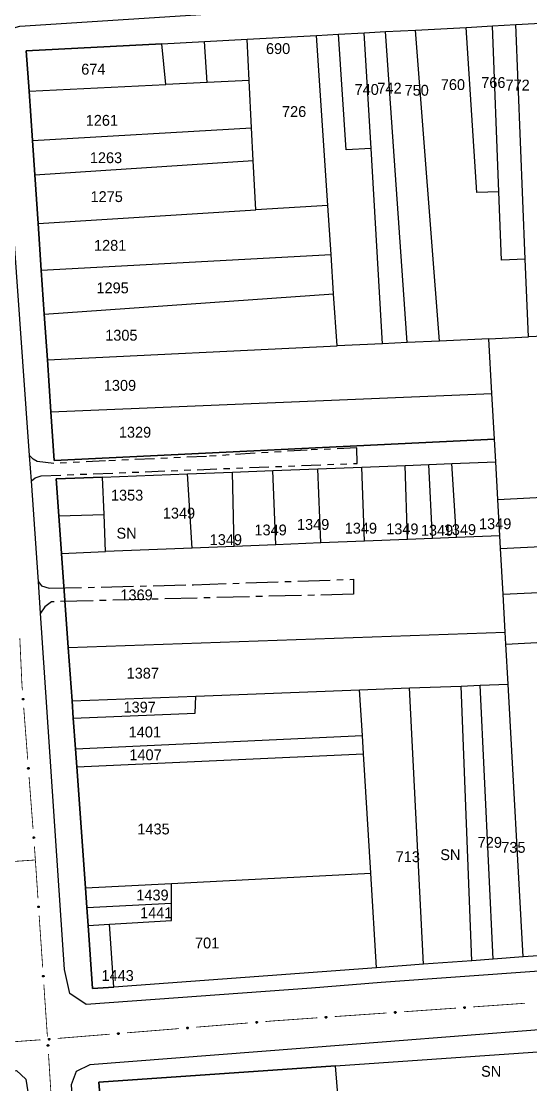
# Model space of a CAD drawing. Extents: x 201225 to 202591, y 4854937 to 4856079.
# Drawn here: x 201918.7 to 202036.1, y 4855551.3 to 4855796.4 of the extents above; entities that cross this region are included whole.
import ezdxf
from ezdxf.enums import TextEntityAlignment as Align

# ---------------------------------------------------------------- set-up
doc = ezdxf.new("R2010")
doc.units = 0
doc.header["$LTSCALE"] = 1.5
doc.header["$MEASUREMENT"] = 0
for name, pattern in [('TRACO_11', [8, 3, -1, 3, -1]), ('TRACO_13', [8, 5, -1, 1, -1]), ('TRACO_25', [8, 3, -1, 1, -1, 1, -1])]:
    doc.linetypes.add(name, pattern=pattern)
for name, color, linetype in [('CD_MALHA_LOTES', 7, 'CONTINUOUS'), ('RU-QUADRA', 210, 'CONTINUOUS'), ('SV-EIXO-RUA-PAV', 20, 'CONTINUOUS'), ('SV-RUA-NAO-PAV', 7, 'CONTINUOUS'), ('SV-RUA-PAVIM', 7, 'CONTINUOUS'), ('Th_NmrPort', 7, 'CONTINUOUS')]:
    doc.layers.add(name, color=color, linetype=linetype)

msp = doc.modelspace()

# ---------------------------------------------------------------- linework, layer by layer
at = {"layer": 'CD_MALHA_LOTES', "linetype": 'Continuous', "flags": 128}
for points in [[(202002.67, 4855793.97), (202009.57, 4855794.34)], [(202009.57, 4855794.34), (202021.25, 4855794.96)], [(202015.06, 4855722.67), (202009.57, 4855794.34)], [(202021.25, 4855794.96), (202027.31, 4855795.29)], [(202023.72, 4855756.94), (202021.25, 4855794.96)], [(202027.31, 4855795.29), (202032.65, 4855795.58)], [(202028.75, 4855757.09), (202027.31, 4855795.29)], [(202032.65, 4855795.58), (202042.73, 4855796.12)], [(202034.85, 4855741.56), (202032.65, 4855795.58)], [(201960.92, 4855791.73), (201970.73, 4855792.25)], [(201970.73, 4855792.25), (201986.74, 4855793.11)], [(201971.22, 4855782.73), (201970.73, 4855792.25)], [(201986.74, 4855793.11), (201991.84, 4855793.39)], [(201989.34, 4855753.92), (201986.74, 4855793.11)], [(201991.84, 4855793.39), (201997.76, 4855793.7)], [(201993.59, 4855766.75), (201991.84, 4855793.39)], [(201997.76, 4855793.7), (202002.67, 4855793.97)], [(201999.32, 4855767.05), (201997.76, 4855793.7)], [(202007.6, 4855722.32), (202002.67, 4855793.97)], [(201951.1, 4855791.2), (201919.86, 4855789.52)], [(201919.86, 4855789.52), (201920.5, 4855780.26)], [(201951.1, 4855791.2), (201960.92, 4855791.73)], [(201952.03, 4855781.79), (201951.1, 4855791.2)], [(201961.54, 4855782.25), (201960.92, 4855791.73)], [(201961.54, 4855782.25), (201952.03, 4855781.79)], [(201971.22, 4855782.73), (201961.54, 4855782.25)], [(201971.78, 4855771.78), (201971.22, 4855782.73)], [(201920.5, 4855780.26), (201952.03, 4855781.79)], [(201920.5, 4855780.26), (201921.27, 4855768.89)], [(201921.27, 4855768.89), (201971.78, 4855771.78)], [(201972.16, 4855764.29), (201971.78, 4855771.78)], [(201921.27, 4855768.89), (201921.82, 4855760.97)], [(201999.32, 4855767.05), (201993.59, 4855766.75)], [(202001.96, 4855722.05), (201999.32, 4855767.05)], [(201921.82, 4855760.97), (201972.16, 4855764.29)], [(201972.75, 4855752.88), (201972.16, 4855764.29)], [(201921.82, 4855760.97), (201922.59, 4855749.73)], [(202028.75, 4855757.09), (202023.72, 4855756.94)], [(202034.85, 4855741.56), (202029.34, 4855741.3), (202028.75, 4855757.09)], [(201922.59, 4855749.73), (201972.75, 4855752.88)], [(201989.34, 4855753.92), (201972.75, 4855752.88)], [(201990.1, 4855742.6), (201989.34, 4855753.92)], [(201922.59, 4855749.73), (201923.32, 4855739)], [(201923.32, 4855739), (201990.1, 4855742.6)], [(201990.7, 4855733.53), (201990.1, 4855742.6)], [(202035.58, 4855723.65), (202034.85, 4855741.56)], [(201923.32, 4855739), (201924.01, 4855728.89)], [(201924.01, 4855728.89), (201990.7, 4855733.53)], [(201991.5, 4855721.55), (201990.7, 4855733.53)], [(201924.01, 4855728.89), (201924.73, 4855718.37)], [(202026.46, 4855723.22), (202015.06, 4855722.67)], [(202026.46, 4855723.22), (202035.58, 4855723.65)], [(202027.16, 4855710.62), (202026.46, 4855723.22)], [(202046.06, 4855724.15), (202035.58, 4855723.65)], [(201924.73, 4855718.37), (201991.5, 4855721.55)], [(202001.96, 4855722.05), (201991.5, 4855721.55)], [(202007.6, 4855722.32), (202001.96, 4855722.05)], [(202015.06, 4855722.67), (202007.6, 4855722.32)], [(201924.73, 4855718.37), (201925.55, 4855706.41)], [(201925.55, 4855706.41), (202027.16, 4855710.62)], [(202027.74, 4855700.11), (202027.16, 4855710.62)], [(201925.55, 4855706.41), (201926.32, 4855695.17)], [(201926.32, 4855695.17), (202027.74, 4855700.11)], [(202028.04, 4855694.83), (202027.74, 4855700.11)], [(201997.18, 4855693.64), (202007.14, 4855694.03)], [(202007.14, 4855694.03), (202012.62, 4855694.24)], [(202007.74, 4855676.97), (202007.14, 4855694.03)], [(202012.62, 4855694.24), (202017.94, 4855694.44)], [(202013.51, 4855677.21), (202012.62, 4855694.24)], [(202017.94, 4855694.44), (202028.04, 4855694.83)], [(202018.98, 4855677.43), (202017.94, 4855694.44)], [(202028.52, 4855686.18), (202028.04, 4855694.83)], [(201937.42, 4855691.34), (201926.78, 4855690.93)], [(201937.42, 4855691.34), (201957.05, 4855692.09)], [(201937.79, 4855682.71), (201937.42, 4855691.34)], [(201957.05, 4855692.09), (201967.42, 4855692.49)], [(201958.08, 4855674.97), (201957.05, 4855692.09)], [(201967.42, 4855692.49), (201976.66, 4855692.85)], [(201967.75, 4855675.36), (201967.42, 4855692.49)], [(201976.66, 4855692.85), (201987.03, 4855693.25)], [(201977.4, 4855675.75), (201976.66, 4855692.85)], [(201987.03, 4855693.25), (201997.18, 4855693.64)], [(201987.77, 4855676.17), (201987.03, 4855693.25)], [(201997.77, 4855676.57), (201997.18, 4855693.64)], [(201926.78, 4855690.93), (201927.39, 4855682.41)], [(202028.52, 4855686.18), (202125.75, 4855691.21)], [(202028.98, 4855677.83), (202028.52, 4855686.18)], [(201927.39, 4855682.41), (201937.79, 4855682.71)], [(201927.39, 4855682.41), (201928.01, 4855673.76)], [(201938.16, 4855674.17), (201937.79, 4855682.71)], [(202029.14, 4855674.87), (202126.51, 4855679.74)], [(202007.74, 4855676.97), (201997.77, 4855676.57)], [(202013.51, 4855677.21), (202007.74, 4855676.97)], [(202018.98, 4855677.43), (202013.51, 4855677.21)], [(202028.98, 4855677.83), (202018.98, 4855677.43)], [(202029.14, 4855674.87), (202028.98, 4855677.83)], [(201928.01, 4855673.76), (201938.16, 4855674.17)], [(201958.08, 4855674.97), (201938.16, 4855674.17)], [(201967.75, 4855675.36), (201958.08, 4855674.97)], [(201977.4, 4855675.75), (201967.75, 4855675.36)], [(201987.77, 4855676.17), (201977.4, 4855675.75)], [(201997.77, 4855676.57), (201987.77, 4855676.17)], [(202029.73, 4855664.33), (202029.14, 4855674.87)], [(201928.01, 4855673.76), (201929.55, 4855652.04)], [(202029.73, 4855664.33), (202127.23, 4855668.96)], [(202030.21, 4855655.64), (202029.73, 4855664.33)], [(201929.55, 4855652.04), (202030.21, 4855655.64)], [(202030.37, 4855652.81), (202030.21, 4855655.64)], [(202030.37, 4855652.81), (202043.24, 4855653.57)], [(202030.88, 4855643.61), (202030.37, 4855652.81)], [(201929.55, 4855652.04), (201930.43, 4855639.81)], [(201996.69, 4855642.31), (202008.21, 4855642.75)], [(202008.21, 4855642.75), (202020.09, 4855643.2)], [(202011.41, 4855579.1), (202008.21, 4855642.75)], [(202020.09, 4855643.2), (202024.43, 4855643.36)], [(202022.56, 4855579.92), (202020.09, 4855643.2)], [(202024.43, 4855643.36), (202030.88, 4855643.61)], [(202027.45, 4855580.28), (202024.43, 4855643.36)], [(202034.37, 4855580.79), (202030.88, 4855643.61)], [(201930.43, 4855639.81), (201958.92, 4855640.89)], [(201958.78, 4855636.95), (201958.92, 4855640.89)], [(201958.92, 4855640.89), (201996.69, 4855642.31)], [(201997.32, 4855631.79), (201996.69, 4855642.31)], [(201930.43, 4855639.81), (201930.71, 4855635.81)], [(201930.71, 4855635.81), (201958.78, 4855636.95)], [(201930.71, 4855635.81), (201931.22, 4855628.74)], [(201931.22, 4855628.74), (201997.32, 4855631.79)], [(201997.58, 4855627.59), (201997.32, 4855631.79)], [(201931.22, 4855628.74), (201931.51, 4855624.57)], [(201931.51, 4855624.57), (201997.58, 4855627.59)], [(201999.24, 4855600.12), (201997.58, 4855627.59)], [(201931.51, 4855624.57), (201933.5, 4855596.69)], [(201953.3, 4855597.72), (201999.24, 4855600.12)], [(202000.55, 4855578.3), (201999.24, 4855600.12)], [(201933.5, 4855596.69), (201953.3, 4855597.72)], [(201933.5, 4855596.69), (201933.82, 4855592.2)], [(201953.3, 4855593.2), (201953.3, 4855597.72)], [(201933.82, 4855592.2), (201953.3, 4855593.2)], [(201933.82, 4855592.2), (201934.12, 4855588.02)], [(201953.3, 4855589.16), (201953.3, 4855593.2)], [(201939.03, 4855588.31), (201953.3, 4855589.16)], [(201934.12, 4855588.02), (201939.03, 4855588.31)], [(201934.12, 4855588.02), (201935.16, 4855573.49)], [(201940.04, 4855573.85), (201939.03, 4855588.31)], [(202041.37, 4855581.3), (202034.37, 4855580.79)], [(202011.41, 4855579.1), (202000.55, 4855578.3)], [(202022.56, 4855579.92), (202011.41, 4855579.1)], [(202027.45, 4855580.28), (202022.56, 4855579.92)], [(202034.37, 4855580.79), (202027.45, 4855580.28)], [(202000.55, 4855578.3), (201940.04, 4855573.85)], [(201935.16, 4855573.49), (201940.04, 4855573.85)], [(201991.16, 4855555.7), (202055.51, 4855560.17)], [(201991.16, 4855555.7), (201936.59, 4855551.91)], [(201992.01, 4855544.41), (201991.16, 4855555.7)], [(201936.59, 4855551.91), (201937.04, 4855546.14)]]:
    msp.add_lwpolyline(points, dxfattribs=at)
at = {"layer": 'RU-QUADRA', "linetype": 'Continuous', "flags": 128}
for points in [[(202041.37, 4855581.3), (202034.37, 4855580.79), (202027.45, 4855580.28), (202022.56, 4855579.92), (202011.41, 4855579.1), (202000.55, 4855578.3), (201940.04, 4855573.85), (201935.16, 4855573.49), (201934.12, 4855588.02), (201933.82, 4855592.2), (201933.5, 4855596.69), (201931.51, 4855624.57), (201931.22, 4855628.74), (201930.71, 4855635.81), (201930.43, 4855639.81), (201929.55, 4855652.04), (201928.01, 4855673.76), (201926.78, 4855690.93), (201937.42, 4855691.34), (201957.05, 4855692.09), (201967.42, 4855692.49), (201976.66, 4855692.85), (201987.03, 4855693.25), (201997.18, 4855693.64), (202007.14, 4855694.03), (202012.62, 4855694.24), (202017.94, 4855694.44), (202028.04, 4855694.83), (202027.74, 4855700.11), (201926.32, 4855695.17), (201925.55, 4855706.41), (201924.73, 4855718.37), (201924.01, 4855728.89), (201923.32, 4855739), (201922.59, 4855749.73), (201921.82, 4855760.97), (201921.27, 4855768.89), (201920.5, 4855780.26), (201919.86, 4855789.52), (201951.1, 4855791.2), (201960.92, 4855791.73), (201970.73, 4855792.25), (201986.74, 4855793.11), (201991.84, 4855793.39), (201997.76, 4855793.7), (202002.67, 4855793.97), (202009.57, 4855794.34), (202021.25, 4855794.96), (202027.31, 4855795.29), (202032.65, 4855795.58), (202042.73, 4855796.12)], [(201946.71, 4855419.59), (201946.33, 4855426.78), (201946.03, 4855432.25), (201945.53, 4855441.74), (201945.27, 4855446.58), (201944.96, 4855452.37), (201944.65, 4855458.14), (201944.35, 4855463.8), (201944.06, 4855469.25), (201943.72, 4855475.67), (201943.16, 4855486.17), (201941.75, 4855486.15), (201941.37, 4855491.07), (201940.86, 4855497.45), (201939.98, 4855508.69), (201939.61, 4855513.42), (201939.15, 4855519.36), (201938.28, 4855530.45), (201937.43, 4855541.28), (201937.04, 4855546.14), (201936.59, 4855551.91), (201991.16, 4855555.7), (202055.51, 4855560.17)]]:
    msp.add_lwpolyline(points, dxfattribs=at)
at = {"layer": 'SV-EIXO-RUA-PAV', "const_width": 0.18}
for points in [[(201918.38, 4855654.16), (201918.84, 4855644.17)], [(201918.84, 4855644.17), (201918.88, 4855643.36)], [(201918.88, 4855643.36), (201918.97, 4855642.18)], [(201919.28, 4855638.19), (201920.2, 4855626.22)], [(201920.51, 4855622.23), (201921.43, 4855610.27)], [(201921.74, 4855606.28), (201921.81, 4855605.28)], [(201921.81, 4855605.28), (201921.84, 4855604.93)], [(201921.84, 4855604.93), (201922.56, 4855594.31)], [(201922.83, 4855590.32), (201923.65, 4855578.35)], [(201923.92, 4855574.36), (201924.74, 4855562.38)], [(202006.89, 4855568.15), (202018.86, 4855568.99)], [(202022.85, 4855569.27), (202034.82, 4855570.11)], [(201977.01, 4855566.06), (201986.94, 4855566.76)], [(201990.93, 4855567.04), (202002.9, 4855567.87)], [(201943.08, 4855563.3), (201955.04, 4855564.27)], [(201959.03, 4855564.6), (201970.99, 4855565.57)], [(201974.97, 4855565.89), (201976.97, 4855566.06)], [(201976.97, 4855566.06), (201977.01, 4855566.06)], [(201911.18, 4855560.82), (201923.14, 4855561.69)], [(201927.13, 4855562.01), (201939.09, 4855562.98)], [(201924.99, 4855558.39), (201925.74, 4855546.42)]]:
    msp.add_lwpolyline(points, dxfattribs=at)
at = {"layer": 'SV-EIXO-RUA-PAV'}
for points in [[(201919.22, 4855640.33), (201919.26, 4855640.3), (201919.29, 4855640.27), (201919.3, 4855640.23), (201919.3, 4855640.2), (201919.3, 4855640.16), (201919.3, 4855640.13), (201919.28, 4855640.09), (201919.25, 4855640.05), (201919.21, 4855640.03), (201919.18, 4855640.01), (201919.14, 4855640.01), (201919.11, 4855640.01), (201919.07, 4855640.02), (201919.03, 4855640.04), (201918.99, 4855640.07), (201918.97, 4855640.1), (201918.96, 4855640.14), (201918.95, 4855640.17), (201918.95, 4855640.21), (201918.96, 4855640.24), (201918.98, 4855640.28), (201919.01, 4855640.32), (201919.05, 4855640.34), (201919.08, 4855640.35), (201919.11, 4855640.36), (201919.15, 4855640.36), (201919.19, 4855640.35), (201919.22, 4855640.33)], [(201920.45, 4855624.38), (201920.49, 4855624.35), (201920.52, 4855624.31), (201920.53, 4855624.28), (201920.53, 4855624.25), (201920.53, 4855624.21), (201920.52, 4855624.17), (201920.51, 4855624.14), (201920.48, 4855624.1), (201920.44, 4855624.08), (201920.4, 4855624.06), (201920.37, 4855624.05), (201920.34, 4855624.06), (201920.3, 4855624.06), (201920.26, 4855624.08), (201920.22, 4855624.12), (201920.2, 4855624.15), (201920.19, 4855624.18), (201920.18, 4855624.22), (201920.18, 4855624.25), (201920.19, 4855624.29), (201920.21, 4855624.33), (201920.24, 4855624.36), (201920.27, 4855624.39), (201920.31, 4855624.4), (201920.34, 4855624.41), (201920.38, 4855624.41), (201920.41, 4855624.4), (201920.45, 4855624.38)], [(201921.68, 4855608.43), (201921.72, 4855608.4), (201921.74, 4855608.36), (201921.76, 4855608.33), (201921.76, 4855608.29), (201921.76, 4855608.26), (201921.75, 4855608.22), (201921.74, 4855608.18), (201921.7, 4855608.15), (201921.67, 4855608.12), (201921.63, 4855608.11), (201921.6, 4855608.1), (201921.56, 4855608.1), (201921.53, 4855608.11), (201921.49, 4855608.13), (201921.45, 4855608.16), (201921.43, 4855608.2), (201921.42, 4855608.23), (201921.41, 4855608.27), (201921.41, 4855608.3), (201921.42, 4855608.34), (201921.44, 4855608.37), (201921.47, 4855608.41), (201921.5, 4855608.44), (201921.54, 4855608.45), (201921.57, 4855608.45), (201921.61, 4855608.45), (201921.64, 4855608.45), (201921.68, 4855608.43)], [(201922.8, 4855592.47), (201922.84, 4855592.43), (201922.86, 4855592.4), (201922.87, 4855592.36), (201922.88, 4855592.33), (201922.88, 4855592.29), (201922.87, 4855592.26), (201922.85, 4855592.22), (201922.82, 4855592.18), (201922.78, 4855592.16), (201922.75, 4855592.15), (201922.71, 4855592.14), (201922.68, 4855592.14), (201922.64, 4855592.15), (201922.6, 4855592.17), (201922.57, 4855592.2), (201922.54, 4855592.24), (201922.53, 4855592.27), (201922.53, 4855592.31), (201922.53, 4855592.34), (201922.53, 4855592.38), (201922.55, 4855592.42), (201922.59, 4855592.45), (201922.62, 4855592.48), (201922.65, 4855592.49), (201922.69, 4855592.49), (201922.72, 4855592.49), (201922.76, 4855592.49), (201922.8, 4855592.47)], [(201923.88, 4855576.5), (201923.92, 4855576.47), (201923.95, 4855576.44), (201923.96, 4855576.4), (201923.96, 4855576.37), (201923.96, 4855576.33), (201923.96, 4855576.3), (201923.94, 4855576.26), (201923.91, 4855576.22), (201923.87, 4855576.2), (201923.83, 4855576.18), (201923.8, 4855576.18), (201923.76, 4855576.18), (201923.73, 4855576.19), (201923.69, 4855576.21), (201923.65, 4855576.24), (201923.63, 4855576.27), (201923.62, 4855576.31), (201923.61, 4855576.34), (201923.61, 4855576.38), (201923.62, 4855576.41), (201923.64, 4855576.45), (201923.67, 4855576.49), (201923.71, 4855576.51), (201923.74, 4855576.53), (201923.78, 4855576.53), (201923.81, 4855576.53), (201923.85, 4855576.52), (201923.88, 4855576.5)], [(202020.71, 4855569.23), (202020.74, 4855569.27), (202020.77, 4855569.3), (202020.81, 4855569.31), (202020.84, 4855569.31), (202020.88, 4855569.31), (202020.91, 4855569.3), (202020.95, 4855569.29), (202020.99, 4855569.25), (202021.01, 4855569.22), (202021.03, 4855569.18), (202021.03, 4855569.15), (202021.03, 4855569.11), (202021.02, 4855569.08), (202021, 4855569.04), (202020.97, 4855569), (202020.94, 4855568.98), (202020.9, 4855568.97), (202020.87, 4855568.96), (202020.83, 4855568.96), (202020.8, 4855568.97), (202020.76, 4855568.99), (202020.72, 4855569.02), (202020.7, 4855569.05), (202020.69, 4855569.09), (202020.68, 4855569.12), (202020.68, 4855569.16), (202020.69, 4855569.19), (202020.71, 4855569.23)], [(201988.79, 4855567), (201988.82, 4855567.03), (201988.85, 4855567.06), (201988.89, 4855567.07), (201988.92, 4855567.08), (201988.96, 4855567.07), (201988.99, 4855567.07), (201989.03, 4855567.05), (201989.07, 4855567.02), (201989.09, 4855566.98), (201989.11, 4855566.95), (201989.11, 4855566.91), (201989.11, 4855566.88), (201989.1, 4855566.84), (201989.08, 4855566.8), (201989.05, 4855566.77), (201989.02, 4855566.74), (201988.98, 4855566.73), (201988.95, 4855566.72), (201988.91, 4855566.72), (201988.87, 4855566.73), (201988.84, 4855566.75), (201988.8, 4855566.78), (201988.78, 4855566.82), (201988.76, 4855566.85), (201988.76, 4855566.89), (201988.76, 4855566.92), (201988.77, 4855566.96), (201988.79, 4855567)], [(202004.75, 4855568.11), (202004.78, 4855568.15), (202004.81, 4855568.18), (202004.85, 4855568.19), (202004.88, 4855568.19), (202004.92, 4855568.19), (202004.95, 4855568.18), (202004.99, 4855568.17), (202005.03, 4855568.14), (202005.05, 4855568.1), (202005.07, 4855568.06), (202005.07, 4855568.03), (202005.07, 4855567.99), (202005.06, 4855567.96), (202005.04, 4855567.92), (202005.01, 4855567.88), (202004.98, 4855567.86), (202004.94, 4855567.85), (202004.91, 4855567.84), (202004.87, 4855567.84), (202004.84, 4855567.85), (202004.8, 4855567.87), (202004.76, 4855567.9), (202004.74, 4855567.94), (202004.72, 4855567.97), (202004.72, 4855568), (202004.72, 4855568.04), (202004.73, 4855568.08), (202004.75, 4855568.11)], [(201956.88, 4855564.53), (201956.91, 4855564.57), (201956.95, 4855564.6), (201956.98, 4855564.61), (201957.01, 4855564.62), (201957.05, 4855564.62), (201957.09, 4855564.61), (201957.12, 4855564.59), (201957.16, 4855564.56), (201957.19, 4855564.52), (201957.2, 4855564.49), (201957.21, 4855564.45), (201957.21, 4855564.42), (201957.2, 4855564.38), (201957.18, 4855564.34), (201957.15, 4855564.31), (201957.11, 4855564.28), (201957.08, 4855564.27), (201957.04, 4855564.26), (201957.01, 4855564.26), (201956.97, 4855564.27), (201956.93, 4855564.29), (201956.9, 4855564.32), (201956.87, 4855564.36), (201956.86, 4855564.39), (201956.85, 4855564.43), (201956.85, 4855564.46), (201956.86, 4855564.5), (201956.88, 4855564.53)], [(201972.83, 4855565.83), (201972.86, 4855565.87), (201972.89, 4855565.89), (201972.93, 4855565.91), (201972.96, 4855565.91), (201973, 4855565.91), (201973.03, 4855565.9), (201973.07, 4855565.89), (201973.11, 4855565.86), (201973.13, 4855565.82), (201973.15, 4855565.78), (201973.15, 4855565.75), (201973.15, 4855565.72), (201973.14, 4855565.68), (201973.13, 4855565.64), (201973.09, 4855565.6), (201973.06, 4855565.58), (201973.03, 4855565.57), (201972.99, 4855565.56), (201972.95, 4855565.56), (201972.92, 4855565.57), (201972.88, 4855565.59), (201972.84, 4855565.62), (201972.82, 4855565.65), (201972.81, 4855565.69), (201972.8, 4855565.72), (201972.8, 4855565.76), (201972.81, 4855565.79), (201972.83, 4855565.83)], [(201924.99, 4855561.94), (201925.02, 4855561.98), (201925.05, 4855562.01), (201925.09, 4855562.02), (201925.12, 4855562.02), (201925.16, 4855562.02), (201925.19, 4855562.02), (201925.23, 4855562), (201925.27, 4855561.97), (201925.29, 4855561.93), (201925.31, 4855561.9), (201925.31, 4855561.86), (201925.31, 4855561.83), (201925.3, 4855561.79), (201925.28, 4855561.75), (201925.25, 4855561.72), (201925.22, 4855561.69), (201925.18, 4855561.68), (201925.15, 4855561.67), (201925.11, 4855561.67), (201925.08, 4855561.68), (201925.04, 4855561.7), (201925, 4855561.73), (201924.98, 4855561.76), (201924.96, 4855561.8), (201924.96, 4855561.83), (201924.96, 4855561.87), (201924.97, 4855561.91), (201924.99, 4855561.94)], [(201940.93, 4855563.24), (201940.96, 4855563.28), (201941, 4855563.3), (201941.03, 4855563.32), (201941.07, 4855563.32), (201941.1, 4855563.32), (201941.14, 4855563.31), (201941.18, 4855563.29), (201941.21, 4855563.26), (201941.24, 4855563.23), (201941.25, 4855563.19), (201941.26, 4855563.16), (201941.26, 4855563.12), (201941.25, 4855563.09), (201941.23, 4855563.05), (201941.2, 4855563.01), (201941.16, 4855562.99), (201941.13, 4855562.97), (201941.1, 4855562.97), (201941.06, 4855562.97), (201941.02, 4855562.98), (201940.99, 4855562.99), (201940.95, 4855563.03), (201940.92, 4855563.06), (201940.91, 4855563.09), (201940.91, 4855563.13), (201940.91, 4855563.17), (201940.91, 4855563.2), (201940.93, 4855563.24)], [(201924.97, 4855560.54), (201925, 4855560.51), (201925.03, 4855560.47), (201925.04, 4855560.44), (201925.04, 4855560.4), (201925.04, 4855560.37), (201925.04, 4855560.33), (201925.02, 4855560.29), (201924.99, 4855560.26), (201924.95, 4855560.23), (201924.91, 4855560.22), (201924.88, 4855560.21), (201924.84, 4855560.22), (201924.81, 4855560.23), (201924.77, 4855560.24), (201924.73, 4855560.28), (201924.71, 4855560.31), (201924.7, 4855560.35), (201924.69, 4855560.38), (201924.69, 4855560.42), (201924.7, 4855560.45), (201924.72, 4855560.49), (201924.75, 4855560.53), (201924.79, 4855560.55), (201924.82, 4855560.56), (201924.86, 4855560.57), (201924.89, 4855560.57), (201924.93, 4855560.56), (201924.97, 4855560.54)]]:
    msp.add_lwpolyline(points, close=True, dxfattribs=at)
for points in [[(201918.95, 4855640.21), (201918.97, 4855640.1)], [(201918.96, 4855640.24), (201918.99, 4855640.07)], [(201918.96, 4855640.22), (201918.98, 4855640.09)], [(201918.97, 4855640.26), (201919.01, 4855640.06)], [(201918.98, 4855640.28), (201919.03, 4855640.04)], [(201919, 4855640.29), (201919.05, 4855640.03)], [(201919.01, 4855640.32), (201919.07, 4855640.02)], [(201919.03, 4855640.33), (201919.09, 4855640.02)], [(201919.05, 4855640.34), (201919.11, 4855640.01)], [(201919.06, 4855640.35), (201919.12, 4855640.01)], [(201919.08, 4855640.35), (201919.14, 4855640.01)], [(201919.1, 4855640.35), (201919.16, 4855640.01)], [(201919.11, 4855640.36), (201919.18, 4855640.01)], [(201919.13, 4855640.36), (201919.19, 4855640.03)], [(201919.15, 4855640.36), (201919.21, 4855640.03)], [(201919.17, 4855640.35), (201919.23, 4855640.04)], [(201919.19, 4855640.35), (201919.25, 4855640.05)], [(201919.2, 4855640.34), (201919.26, 4855640.07)], [(201919.22, 4855640.33), (201919.28, 4855640.09)], [(201919.24, 4855640.32), (201919.29, 4855640.12)], [(201919.26, 4855640.3), (201919.3, 4855640.13)], [(201919.28, 4855640.28), (201919.3, 4855640.15)], [(201919.29, 4855640.27), (201919.3, 4855640.16)], [(201920.18, 4855624.25), (201920.2, 4855624.15)], [(201920.19, 4855624.29), (201920.22, 4855624.12)], [(201920.19, 4855624.27), (201920.21, 4855624.14)], [(201920.2, 4855624.3), (201920.24, 4855624.11)], [(201920.21, 4855624.33), (201920.26, 4855624.08)], [(201920.23, 4855624.34), (201920.28, 4855624.08)], [(201920.24, 4855624.36), (201920.3, 4855624.06)], [(201920.26, 4855624.37), (201920.32, 4855624.06)], [(201920.27, 4855624.39), (201920.34, 4855624.06)], [(201920.29, 4855624.39), (201920.35, 4855624.06)], [(201920.31, 4855624.4), (201920.37, 4855624.05)], [(201920.33, 4855624.4), (201920.38, 4855624.06)], [(201920.34, 4855624.41), (201920.4, 4855624.06)], [(201920.36, 4855624.4), (201920.42, 4855624.07)], [(201920.38, 4855624.41), (201920.44, 4855624.08)], [(201920.4, 4855624.4), (201920.46, 4855624.09)], [(201920.41, 4855624.4), (201920.48, 4855624.1)], [(201920.43, 4855624.39), (201920.49, 4855624.12)], [(201920.45, 4855624.38), (201920.51, 4855624.14)], [(201920.47, 4855624.36), (201920.51, 4855624.16)], [(201920.49, 4855624.35), (201920.52, 4855624.17)], [(201920.5, 4855624.33), (201920.53, 4855624.2)], [(201920.52, 4855624.31), (201920.53, 4855624.21)], [(201921.41, 4855608.3), (201921.43, 4855608.2)], [(201921.42, 4855608.34), (201921.45, 4855608.16)], [(201921.42, 4855608.32), (201921.44, 4855608.19)], [(201921.43, 4855608.35), (201921.47, 4855608.15)], [(201921.44, 4855608.37), (201921.49, 4855608.13)], [(201921.45, 4855608.39), (201921.51, 4855608.12)], [(201921.47, 4855608.41), (201921.53, 4855608.11)], [(201921.48, 4855608.42), (201921.54, 4855608.11)], [(201921.5, 4855608.44), (201921.56, 4855608.1)], [(201921.52, 4855608.44), (201921.58, 4855608.1)], [(201921.54, 4855608.45), (201921.6, 4855608.1)], [(201921.55, 4855608.45), (201921.61, 4855608.11)], [(201921.57, 4855608.45), (201921.63, 4855608.11)], [(201921.59, 4855608.45), (201921.65, 4855608.12)], [(201921.61, 4855608.45), (201921.67, 4855608.12)], [(201921.63, 4855608.45), (201921.69, 4855608.14)], [(201921.64, 4855608.45), (201921.7, 4855608.15)], [(201921.66, 4855608.44), (201921.72, 4855608.17)], [(201921.68, 4855608.43), (201921.74, 4855608.18)], [(201921.7, 4855608.41), (201921.74, 4855608.21)], [(201921.72, 4855608.4), (201921.75, 4855608.22)], [(201921.73, 4855608.38), (201921.76, 4855608.25)], [(201921.74, 4855608.36), (201921.76, 4855608.26)], [(201922.53, 4855592.38), (201922.57, 4855592.2)], [(201922.53, 4855592.36), (201922.55, 4855592.23)], [(201922.53, 4855592.34), (201922.54, 4855592.24)], [(201922.55, 4855592.42), (201922.6, 4855592.17)], [(201922.55, 4855592.39), (201922.59, 4855592.19)], [(201922.57, 4855592.43), (201922.62, 4855592.16)], [(201922.59, 4855592.45), (201922.64, 4855592.15)], [(201922.6, 4855592.46), (201922.66, 4855592.15)], [(201922.62, 4855592.48), (201922.68, 4855592.14)], [(201922.64, 4855592.48), (201922.7, 4855592.14)], [(201922.65, 4855592.49), (201922.71, 4855592.14)], [(201922.67, 4855592.49), (201922.73, 4855592.14)], [(201922.69, 4855592.49), (201922.75, 4855592.15)], [(201922.71, 4855592.49), (201922.77, 4855592.16)], [(201922.72, 4855592.49), (201922.78, 4855592.16)], [(201922.74, 4855592.49), (201922.8, 4855592.18)], [(201922.76, 4855592.49), (201922.82, 4855592.18)], [(201922.78, 4855592.48), (201922.83, 4855592.21)], [(201922.8, 4855592.47), (201922.85, 4855592.22)], [(201922.82, 4855592.45), (201922.86, 4855592.25)], [(201922.84, 4855592.43), (201922.87, 4855592.26)], [(201922.85, 4855592.41), (201922.87, 4855592.29)], [(201922.86, 4855592.4), (201922.88, 4855592.29)], [(201923.61, 4855576.38), (201923.63, 4855576.27)], [(201923.62, 4855576.41), (201923.65, 4855576.24)], [(201923.62, 4855576.39), (201923.64, 4855576.26)], [(201923.63, 4855576.43), (201923.67, 4855576.23)], [(201923.64, 4855576.45), (201923.69, 4855576.21)], [(201923.66, 4855576.47), (201923.71, 4855576.2)], [(201923.67, 4855576.49), (201923.73, 4855576.19)], [(201923.69, 4855576.5), (201923.75, 4855576.19)], [(201923.71, 4855576.51), (201923.76, 4855576.18)], [(201923.72, 4855576.52), (201923.78, 4855576.18)], [(201923.74, 4855576.53), (201923.8, 4855576.18)], [(201923.76, 4855576.53), (201923.81, 4855576.18)], [(201923.78, 4855576.53), (201923.83, 4855576.18)], [(201923.79, 4855576.53), (201923.85, 4855576.2)], [(201923.81, 4855576.53), (201923.87, 4855576.2)], [(201923.83, 4855576.52), (201923.89, 4855576.21)], [(201923.85, 4855576.52), (201923.91, 4855576.22)], [(201923.86, 4855576.51), (201923.92, 4855576.24)], [(201923.88, 4855576.5), (201923.94, 4855576.26)], [(201923.9, 4855576.48), (201923.95, 4855576.29)], [(201923.92, 4855576.47), (201923.96, 4855576.3)], [(201923.94, 4855576.45), (201923.96, 4855576.32)], [(201923.95, 4855576.44), (201923.96, 4855576.33)], [(202020.68, 4855569.16), (202021.01, 4855569.22)], [(202020.68, 4855569.14), (202021.02, 4855569.2)], [(202020.68, 4855569.12), (202021.03, 4855569.18)], [(202020.69, 4855569.19), (202020.99, 4855569.25)], [(202020.69, 4855569.18), (202021, 4855569.24)], [(202020.69, 4855569.11), (202021.03, 4855569.16)], [(202020.69, 4855569.09), (202021.03, 4855569.15)], [(202020.69, 4855569.07), (202021.03, 4855569.13)], [(202020.7, 4855569.21), (202020.97, 4855569.27)], [(202020.7, 4855569.05), (202021.03, 4855569.11)], [(202020.71, 4855569.23), (202020.95, 4855569.29)], [(202020.71, 4855569.04), (202021.02, 4855569.09)], [(202020.72, 4855569.02), (202021.02, 4855569.08)], [(202020.73, 4855569.25), (202020.93, 4855569.29)], [(202020.74, 4855569.27), (202020.91, 4855569.3)], [(202020.74, 4855569.01), (202021.01, 4855569.06)], [(202020.76, 4855569.28), (202020.89, 4855569.31)], [(202020.76, 4855568.99), (202021, 4855569.04)], [(202020.77, 4855569.3), (202020.88, 4855569.31)], [(202020.78, 4855568.98), (202020.98, 4855569.02)], [(202020.8, 4855568.97), (202020.97, 4855569)], [(202020.82, 4855568.97), (202020.95, 4855568.99)], [(202020.83, 4855568.96), (202020.94, 4855568.98)], [(201988.76, 4855566.92), (201989.09, 4855566.98)], [(201988.76, 4855566.91), (201989.09, 4855566.96)], [(201988.76, 4855566.89), (201989.11, 4855566.95)], [(201988.76, 4855566.87), (201989.11, 4855566.93)], [(201988.76, 4855566.85), (201989.11, 4855566.91)], [(201988.77, 4855566.96), (201989.07, 4855567.02)], [(201988.77, 4855566.94), (201989.07, 4855567)], [(201988.77, 4855566.83), (201989.11, 4855566.89)], [(201988.78, 4855566.97), (201989.05, 4855567.03)], [(201988.78, 4855566.82), (201989.11, 4855566.88)], [(201988.79, 4855567), (201989.03, 4855567.05)], [(201988.79, 4855566.8), (201989.1, 4855566.86)], [(201988.8, 4855567.02), (201989, 4855567.06)], [(201988.8, 4855566.78), (201989.1, 4855566.84)], [(201988.82, 4855567.03), (201988.99, 4855567.07)], [(201988.82, 4855566.77), (201989.09, 4855566.82)], [(201988.84, 4855567.05), (201988.97, 4855567.07)], [(201988.84, 4855566.75), (201989.08, 4855566.8)], [(201988.85, 4855567.06), (201988.96, 4855567.07)], [(201988.86, 4855566.74), (201989.06, 4855566.78)], [(201988.87, 4855566.73), (201989.05, 4855566.77)], [(201988.9, 4855566.73), (201989.03, 4855566.75)], [(201988.91, 4855566.72), (201989.02, 4855566.74)], [(202004.72, 4855568.04), (202005.05, 4855568.1)], [(202004.72, 4855568.02), (202005.05, 4855568.08)], [(202004.72, 4855568), (202005.07, 4855568.06)], [(202004.72, 4855567.99), (202005.07, 4855568.04)], [(202004.72, 4855567.97), (202005.07, 4855568.03)], [(202004.73, 4855568.08), (202005.03, 4855568.14)], [(202004.73, 4855568.06), (202005.04, 4855568.12)], [(202004.73, 4855567.95), (202005.07, 4855568.01)], [(202004.74, 4855568.09), (202005.01, 4855568.15)], [(202004.74, 4855567.94), (202005.07, 4855567.99)], [(202004.75, 4855568.11), (202004.99, 4855568.17)], [(202004.75, 4855567.92), (202005.06, 4855567.98)], [(202004.76, 4855568.13), (202004.96, 4855568.17)], [(202004.76, 4855567.9), (202005.06, 4855567.96)], [(202004.78, 4855568.15), (202004.95, 4855568.18)], [(202004.78, 4855567.89), (202005.05, 4855567.94)], [(202004.8, 4855568.17), (202004.93, 4855568.19)], [(202004.8, 4855567.87), (202005.04, 4855567.92)], [(202004.81, 4855568.18), (202004.92, 4855568.19)], [(202004.82, 4855567.86), (202005.02, 4855567.9)], [(202004.84, 4855567.85), (202005.01, 4855567.88)], [(202004.86, 4855567.85), (202004.99, 4855567.87)], [(202004.87, 4855567.84), (202004.98, 4855567.86)], [(201956.85, 4855564.46), (201957.19, 4855564.52)], [(201956.85, 4855564.43), (201957.2, 4855564.49)], [(201956.86, 4855564.5), (201957.16, 4855564.56)], [(201956.86, 4855564.48), (201957.17, 4855564.54)], [(201956.86, 4855564.44), (201957.19, 4855564.51)], [(201956.86, 4855564.41), (201957.2, 4855564.47)], [(201956.86, 4855564.39), (201957.21, 4855564.45)], [(201956.87, 4855564.51), (201957.14, 4855564.57)], [(201956.87, 4855564.37), (201957.2, 4855564.44)], [(201956.87, 4855564.36), (201957.21, 4855564.42)], [(201956.88, 4855564.53), (201957.12, 4855564.59)], [(201956.89, 4855564.34), (201957.2, 4855564.4)], [(201956.9, 4855564.55), (201957.1, 4855564.6)], [(201956.9, 4855564.32), (201957.2, 4855564.38)], [(201956.91, 4855564.57), (201957.09, 4855564.61)], [(201956.92, 4855564.31), (201957.18, 4855564.36)], [(201956.93, 4855564.59), (201957.06, 4855564.61)], [(201956.93, 4855564.29), (201957.18, 4855564.34)], [(201956.95, 4855564.6), (201957.05, 4855564.62)], [(201956.96, 4855564.28), (201957.15, 4855564.32)], [(201956.97, 4855564.27), (201957.15, 4855564.31)], [(201956.99, 4855564.27), (201957.12, 4855564.29)], [(201957.01, 4855564.26), (201957.11, 4855564.28)], [(201972.8, 4855565.76), (201973.13, 4855565.82)], [(201972.8, 4855565.74), (201973.14, 4855565.8)], [(201972.8, 4855565.72), (201973.15, 4855565.78)], [(201972.81, 4855565.79), (201973.11, 4855565.86)], [(201972.81, 4855565.77), (201973.12, 4855565.84)], [(201972.81, 4855565.7), (201973.15, 4855565.76)], [(201972.81, 4855565.69), (201973.15, 4855565.75)], [(201972.82, 4855565.81), (201973.09, 4855565.87)], [(201972.82, 4855565.67), (201973.15, 4855565.73)], [(201972.82, 4855565.65), (201973.15, 4855565.72)], [(201972.83, 4855565.83), (201973.07, 4855565.89)], [(201972.83, 4855565.63), (201973.14, 4855565.7)], [(201972.84, 4855565.62), (201973.14, 4855565.68)], [(201972.85, 4855565.85), (201973.04, 4855565.89)], [(201972.86, 4855565.87), (201973.03, 4855565.9)], [(201972.87, 4855565.6), (201973.13, 4855565.66)], [(201972.88, 4855565.88), (201973.01, 4855565.91)], [(201972.88, 4855565.59), (201973.13, 4855565.64)], [(201972.89, 4855565.89), (201973, 4855565.91)], [(201972.91, 4855565.58), (201973.1, 4855565.62)], [(201972.92, 4855565.57), (201973.09, 4855565.6)], [(201972.94, 4855565.57), (201973.07, 4855565.59)], [(201972.95, 4855565.56), (201973.06, 4855565.58)], [(201924.96, 4855561.87), (201925.29, 4855561.93)], [(201924.96, 4855561.85), (201925.29, 4855561.92)], [(201924.96, 4855561.83), (201925.31, 4855561.9)], [(201924.96, 4855561.82), (201925.31, 4855561.88)], [(201924.96, 4855561.8), (201925.31, 4855561.86)], [(201924.97, 4855561.91), (201925.27, 4855561.97)], [(201924.97, 4855561.89), (201925.27, 4855561.95)], [(201924.97, 4855561.78), (201925.31, 4855561.84)], [(201924.98, 4855561.92), (201925.24, 4855561.98)], [(201924.98, 4855561.76), (201925.31, 4855561.83)], [(201924.99, 4855561.94), (201925.23, 4855562)], [(201924.99, 4855561.75), (201925.3, 4855561.81)], [(201925, 4855561.96), (201925.2, 4855562.01)], [(201925, 4855561.73), (201925.3, 4855561.79)], [(201925.02, 4855561.98), (201925.19, 4855562.02)], [(201925.02, 4855561.72), (201925.29, 4855561.77)], [(201925.04, 4855562), (201925.16, 4855562.02)], [(201925.04, 4855561.7), (201925.28, 4855561.75)], [(201925.05, 4855562.01), (201925.16, 4855562.02)], [(201925.06, 4855561.69), (201925.26, 4855561.73)], [(201925.08, 4855561.68), (201925.25, 4855561.72)], [(201925.1, 4855561.68), (201925.23, 4855561.7)], [(201925.11, 4855561.67), (201925.22, 4855561.69)], [(201940.91, 4855563.2), (201941.21, 4855563.26)], [(201940.91, 4855563.18), (201941.22, 4855563.25)], [(201940.91, 4855563.17), (201941.24, 4855563.23)], [(201940.91, 4855563.15), (201941.24, 4855563.21)], [(201940.91, 4855563.13), (201941.25, 4855563.19)], [(201940.91, 4855563.11), (201941.25, 4855563.17)], [(201940.91, 4855563.09), (201941.26, 4855563.16)], [(201940.92, 4855563.22), (201941.19, 4855563.28)], [(201940.92, 4855563.08), (201941.26, 4855563.14)], [(201940.92, 4855563.06), (201941.26, 4855563.12)], [(201940.93, 4855563.24), (201941.18, 4855563.29)], [(201940.94, 4855563.04), (201941.25, 4855563.1)], [(201940.95, 4855563.26), (201941.15, 4855563.3)], [(201940.95, 4855563.03), (201941.25, 4855563.09)], [(201940.96, 4855563.28), (201941.14, 4855563.31)], [(201940.97, 4855563.01), (201941.24, 4855563.07)], [(201940.98, 4855563.29), (201941.11, 4855563.31)], [(201940.99, 4855562.99), (201941.23, 4855563.05)], [(201941, 4855563.3), (201941.1, 4855563.32)], [(201941.01, 4855562.99), (201941.21, 4855563.03)], [(201941.02, 4855562.98), (201941.2, 4855563.01)], [(201941.05, 4855562.97), (201941.18, 4855563)], [(201941.06, 4855562.97), (201941.16, 4855562.99)], [(201924.69, 4855560.42), (201924.71, 4855560.31)], [(201924.7, 4855560.45), (201924.73, 4855560.28)], [(201924.7, 4855560.43), (201924.72, 4855560.3)], [(201924.71, 4855560.47), (201924.75, 4855560.27)], [(201924.72, 4855560.49), (201924.77, 4855560.24)], [(201924.74, 4855560.5), (201924.79, 4855560.24)], [(201924.75, 4855560.53), (201924.81, 4855560.23)], [(201924.77, 4855560.54), (201924.83, 4855560.22)], [(201924.79, 4855560.55), (201924.84, 4855560.22)], [(201924.8, 4855560.55), (201924.86, 4855560.22)], [(201924.82, 4855560.56), (201924.88, 4855560.21)], [(201924.84, 4855560.56), (201924.89, 4855560.22)], [(201924.86, 4855560.57), (201924.91, 4855560.22)], [(201924.88, 4855560.56), (201924.93, 4855560.23)], [(201924.89, 4855560.57), (201924.95, 4855560.23)], [(201924.91, 4855560.56), (201924.97, 4855560.25)], [(201924.93, 4855560.56), (201924.99, 4855560.26)], [(201924.95, 4855560.55), (201925, 4855560.28)], [(201924.97, 4855560.54), (201925.02, 4855560.29)], [(201924.99, 4855560.52), (201925.03, 4855560.32)], [(201925, 4855560.51), (201925.04, 4855560.33)], [(201925.02, 4855560.49), (201925.04, 4855560.36)], [(201925.03, 4855560.47), (201925.04, 4855560.37)]]:
    msp.add_lwpolyline(points, dxfattribs=at)
at = {"layer": 'SV-EIXO-RUA-PAV', "linetype": 'TRACO_11', "const_width": 0.18, "flags": 128}
msp.add_lwpolyline([(201921.96, 4855603.12), (201857.45, 4855598.75)], dxfattribs=at)
at = {"layer": 'SV-RUA-NAO-PAV', "linetype": 'TRACO_25'}
msp.add_polyline3d([(201921.06, 4855690.46, 12.75), (201921.88, 4855691.18, 12.73), (201923.31, 4855691.62, 12.67), (201996.09, 4855694.5, 12.52), (201996, 4855698.06, 12.52), (201984.56, 4855697.56, 12.52), (201961.37, 4855696.12, 12.52), (201938.15, 4855695.05, 12.52), (201926.19, 4855694.47, 12.52), (201922.37, 4855694.94, 12.66), (201921.45, 4855695.46, 12.66), (201920.64, 4855696.35, 12.74)], dxfattribs=at)
at = {"layer": 'SV-RUA-NAO-PAV', "linetype": 'TRACO_13'}
msp.add_polyline3d([(201922.69, 4855667.23, 12.44), (201923.35, 4855666.26, 12.44), (201925.11, 4855665.71, 12.47), (201958.44, 4855666.54, 12.66), (201995.29, 4855667.81, 12.08), (201995.26, 4855664.36, 11.94), (201925.68, 4855662.6, 12.34), (201924.13, 4855661.41, 12.34), (201923.17, 4855659.98, 12.34)], dxfattribs=at)
at = {"layer": 'SV-RUA-PAVIM', "linetype": 'Continuous'}
msp.add_polyline3d([(201985.62, 4855573.58, 10.54), (201933.68, 4855569.81, 11.38), (201929.92, 4855572.39, 11.39), (201928.69, 4855577.89, 11.45), (201923.17, 4855659.98, 12.44), (201922.69, 4855667.23, 12.44), (201921.06, 4855690.46, 12.44), (201920.64, 4855696.35, 12.44), (201913.76, 4855791.65, 13.53), (201914.58, 4855794.12, 13.51), (201918.36, 4855795.21, 13.5), (201995.87, 4855800.23, 12.64), (202076.41, 4855804.35, 12.09), (202122.84, 4855806.68, 11.2), (202124.32, 4855805.57, 11.2), (202124.65, 4855802.5, 11.2), (202132.73, 4855674.39, 10.43), (202138.15, 4855590.38, 8.79), (202136.51, 4855587.71, 8.79), (202133.68, 4855585.63, 8.73), (202130.72, 4855584.62, 8.6), (202073.39, 4855580.05, 8.98), (202001.67, 4855574.87, 8.98)], close=True, dxfattribs=at)
for points in [[(202156.28, 4855350.5, 4.91), (202156.48, 4855352.29, 4.88), (202152.12, 4855412.43, 4.88), (202150.11, 4855440.22, 6.47), (202147.87, 4855469.43, 6.89), (202141.96, 4855552.91, 8.25), (202140.26, 4855569.24, 8.24), (202138.72, 4855570.37, 8.24), (202055.61, 4855565.34, 9.21), (202002.86, 4855561.22, 10.29), (201934.48, 4855555.95, 11.25), (201931.39, 4855554.41, 11.23), (201930.18, 4855551.28, 11.23), (201933.01, 4855511.37, 11.23), (201936.81, 4855458.55, 8.88), (201938.11, 4855439.11, 6.67), (201939.48, 4855419.17, 8.47), (201941.89, 4855385.03, 7.27), (201945.42, 4855339.97, 6.68), (201946.96, 4855337.08, 6.67), (201950.9, 4855334.65, 6.56)], [(201728.46, 4855314.97, 10.44), (201726.62, 4855315.22, 10.44), (201725.04, 4855315.91, 10.67), (201723.21, 4855318.57, 10.99), (201718.26, 4855373.26, 11.48), (201716.49, 4855398.59, 11.48), (201713.36, 4855437.93, 12.19), (201710.41, 4855479.28, 12.27), (201707.08, 4855535.54, 12.8), (201707.78, 4855538.08, 12.84), (201710.82, 4855539.44, 12.89), (201774.42, 4855543.65, 12.14), (201803.8, 4855545.66, 12.14), (201832.48, 4855547.34, 11.98), (201917.58, 4855554.6, 11.5), (201919.8, 4855552.59, 11.42), (201920.51, 4855547.76, 11.32), (201923.04, 4855510.54, 11.32), (201926.51, 4855459.77, 8.99), (201927.99, 4855439.06, 6.54), (201929.46, 4855418.32, 7.99), (201934.77, 4855338.83, 6.33)]]:
    msp.add_polyline3d(points, dxfattribs=at)

# ---------------------------------------------------------------- texts
at = {"layer": 'Th_NmrPort', "color": 1}
for s, p in [('690', (201975.11, 4855790.06)), ('674', (201932.53, 4855785.32)), ('742', (202000.78, 4855780.94)), ('760', (202015.39, 4855781.77)), ('766', (202024.71, 4855782.25)), ('772', (202030.3, 4855781.66)), ('740', (201995.52, 4855780.65)), ('750', (202007.04, 4855780.46)), ('1261', (201933.57, 4855773.53)), ('726', (201978.8, 4855775.56)), ('1263', (201934.52, 4855764.92)), ('1275', (201934.68, 4855755.96)), ('1281', (201935.48, 4855744.73)), ('1295', (201936.04, 4855734.93)), ('1305', (201938.06, 4855724.02)), ('1309', (201937.74, 4855712.47)), ('1329', (201941.21, 4855701.67)), ('1353', (201939.38, 4855687.17)), ('1349', (201951.33, 4855683.03)), ('1349', (201982.25, 4855680.43)), ('1349', (202024.2, 4855680.59)), ('SN', (201940.66, 4855678.4)), ('1349', (201972.45, 4855679.16)), ('1349', (201993.25, 4855679.56)), ('1349', (202002.81, 4855679.4)), ('1349', (202010.81, 4855679.08)), ('1349', (202016.07, 4855679.24)), ('1349', (201962.14, 4855676.93)), ('1369', (201941.56, 4855664.19)), ('1387', (201943, 4855646.15)), ('1397', (201942.28, 4855638.34)), ('1401', (201943.47, 4855632.61)), ('1407', (201943.63, 4855627.35)), ('1435', (201945.47, 4855610.26)), ('729', (202023.9, 4855607.18)), ('SN', (202015.27, 4855604.34)), ('735', (202029.33, 4855606.02)), ('713', (202005, 4855603.87)), ('1439', (201945.23, 4855595.04)), ('1441', (201946.1, 4855590.94)), ('701', (201958.75, 4855584)), ('1443', (201937.2, 4855576.5)), ('SN', (202024.67, 4855554.43))]:
    msp.add_text(s, height=2.5, dxfattribs=at).set_placement(p, align=Align.MIDDLE_LEFT)

doc.saveas('drawing.dxf')
